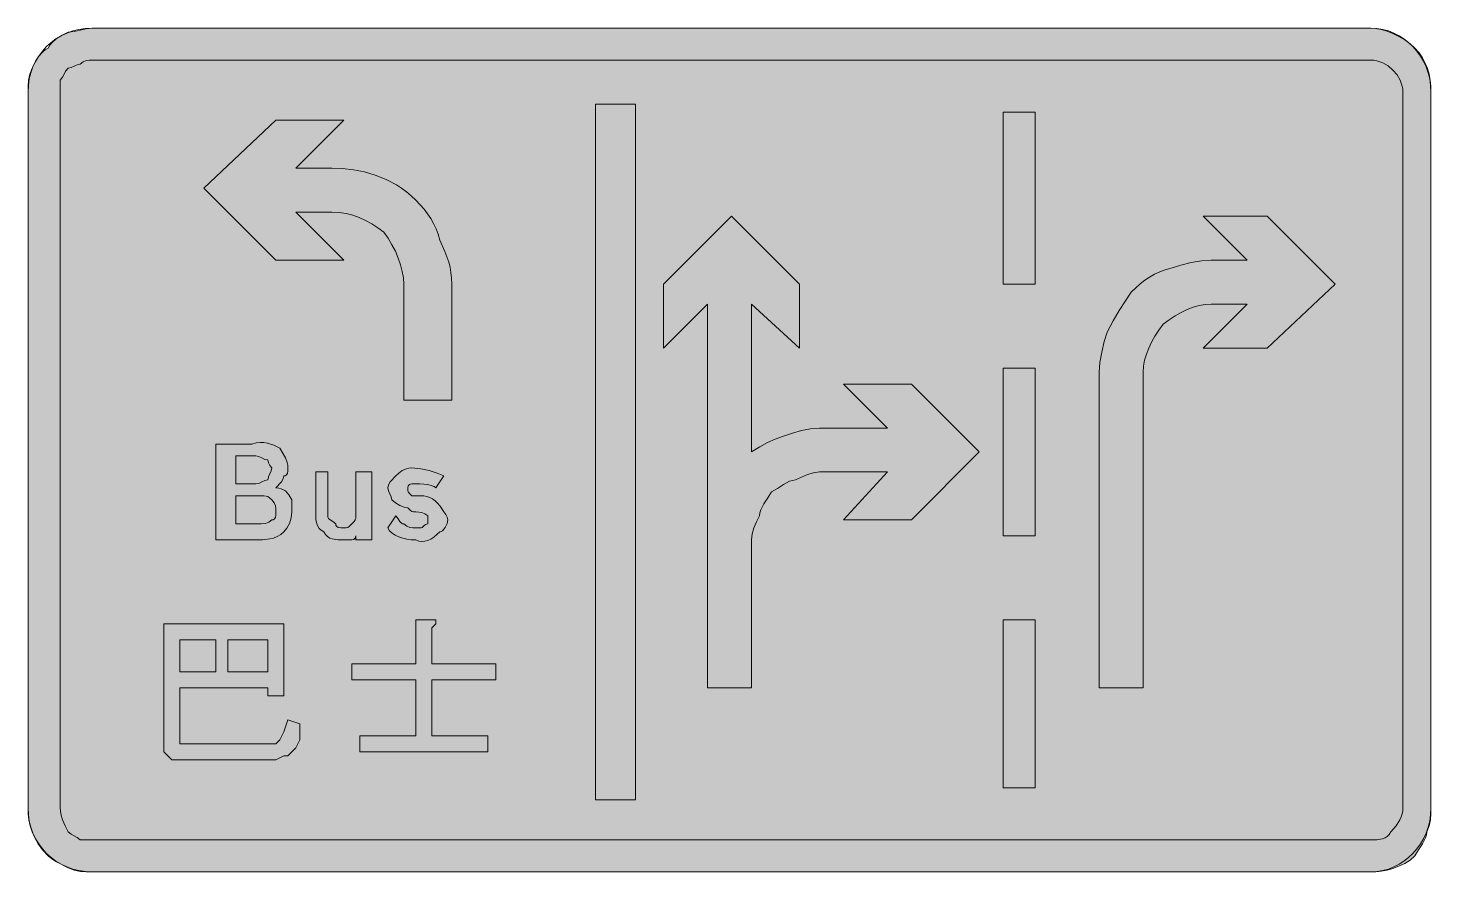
# Model space of a CAD drawing. Header units: metres. Extents: x 72 to 493, y 9 to 262.
import ezdxf

# ---------------------------------------------------------------- set-up
doc = ezdxf.new("R2010")
doc.units = ezdxf.units.M
for name, color, linetype, true_color in [('FILL_BLUE_0000FF', 7, 'Continuous', 0x0000ff), ('FILL_WHITE_FFFFFF', 7, 'Continuous', 0xffffff), ('STROKE_BLUE_0000FF', 7, 'Continuous', 0x0000ff)]:
    doc.layers.add(name, color=color, linetype=linetype, true_color=true_color)

msp = doc.modelspace()

# ---------------------------------------------------------------- hatches: boundary and pattern name
at = {"layer": 'FILL_BLUE_0000FF', "true_color": 0x0000ff}
h = msp.add_hatch(color=7, dxfattribs=at)
h.dxf.hatch_style = 1
h.paths.add_polyline_path([(476.37, 252.42), (477.26, 252.26), (479, 251.65), (480.62, 250.71), (482.07, 249.48), (483.3, 248.03), (484.25, 246.4), (484.85, 244.67), (485.01, 243.78), (485.07, 242.88), (485.07, 28.08), (485.01, 27.18), (484.85, 26.28), (484.56, 25.38), (484.17, 24.48), (483.05, 22.68), (481.47, 20.88), (480.97, 20.09), (480.36, 19.49), (479.68, 19.07), (478.92, 18.78), (477.25, 18.52), (475.47, 18.48), (91.47, 18.48), (87.87, 18.48), (86.97, 19.19), (86.07, 19.68), (85.17, 20.17), (84.27, 20.88), (83.39, 22.68), (82.62, 24.48), (82.08, 26.28), (81.87, 28.08), (81.87, 242.88), (81.87, 246.48), (82.58, 247.38), (83.07, 248.28), (83.56, 249.18), (84.27, 250.08), (85.17, 250.27), (86.07, 250.68), (86.97, 251.09), (87.87, 251.28), (88.77, 251.97), (89.67, 252.33), (90.57, 252.46), (91.47, 252.48), (475.47, 252.48), (476.37, 252.42)])
at = {"layer": 'FILL_WHITE_FFFFFF', "true_color": 0xffffff}
h = msp.add_hatch(color=7, dxfattribs=at)
h.dxf.hatch_style = 1
h.paths.add_polyline_path([(476.92, 261.97), (478.55, 261.65), (480.28, 261.13), (482.07, 260.43), (483.86, 259.56), (485.6, 258.54), (487.22, 257.37), (488.67, 256.08), (489.91, 254.68), (490.94, 253.17), (491.77, 251.59), (492.42, 249.93), (492.9, 248.22), (493.23, 246.46), (493.41, 244.68), (493.47, 242.88), (493.47, 28.08), (493.45, 26.28), (493.32, 24.48), (492.96, 22.68), (492.27, 20.88), (492.16, 19.98), (491.88, 19.08), (490.92, 17.28), (489.74, 15.48), (488.67, 13.68), (487.22, 12.44), (485.6, 11.41), (483.86, 10.58), (482.07, 9.93), (480.28, 9.45), (478.55, 9.12), (476.92, 8.94), (475.47, 8.88), (91.47, 8.88), (89.67, 8.9), (87.87, 9.03), (86.07, 9.39), (84.27, 10.08), (80.82, 11.88), (79.38, 12.78), (78.27, 13.68), (76.63, 15.48), (75.31, 17.28), (74.26, 19.08), (73.47, 20.88), (72.9, 22.68), (72.53, 24.48), (72.33, 26.28), (72.27, 28.08), (72.27, 242.88), (72.29, 244.68), (72.42, 246.48), (72.78, 248.28), (73.47, 250.08), (74.39, 251.86), (75.42, 253.53), (76.68, 254.97), (77.42, 255.58), (78.27, 256.08), (78.77, 256.93), (79.38, 257.67), (80.82, 258.93), (82.49, 259.96), (84.27, 260.88), (86.07, 261.07), (87.87, 261.48), (89.67, 261.89), (91.47, 262.08), (475.47, 262.08), (476.92, 261.97)])
h = msp.add_hatch(color=7, dxfattribs=at)
h.dxf.hatch_style = 1
h.paths.add_polyline_path([(254.67, 239.28), (254.67, 30.48), (242.67, 30.48), (242.67, 239.28), (254.67, 239.28)])
h = msp.add_hatch(color=7, dxfattribs=at)
h.dxf.hatch_style = 1
h.paths.add_polyline_path([(374.67, 236.88), (374.67, 185.28), (365.07, 185.28), (365.07, 236.88), (374.67, 236.88)])
h = msp.add_hatch(color=7, dxfattribs=at)
h.dxf.hatch_style = 1
h.paths.add_polyline_path([(166.67, 219.96), (169.94, 219.59), (173.24, 218.94), (176.52, 217.98), (179.75, 216.68), (182.88, 215.02), (184.39, 214.04), (185.86, 212.96), (187.29, 211.77), (188.67, 210.48), (191.15, 207.76), (192.21, 206.37), (193.17, 204.93), (194.01, 203.44), (194.75, 201.87), (195.36, 200.23), (195.87, 198.48), (197.45, 195.07), (198.57, 191.88), (198.96, 190.3), (199.25, 188.69), (199.41, 187.03), (199.47, 185.28), (199.47, 150.48), (185.07, 150.48), (185.07, 185.28), (184.96, 187.13), (184.64, 189.07), (184.12, 191.06), (183.42, 193.08), (182.55, 195.1), (181.53, 197.09), (180.36, 199.03), (179.07, 200.88), (177.27, 202.17), (175.45, 203.34), (173.61, 204.36), (171.72, 205.23), (169.78, 205.93), (167.76, 206.45), (165.67, 206.77), (163.47, 206.88), (152.67, 206.88), (167.07, 192.48), (146.67, 192.48), (125.07, 214.08), (146.67, 234.48), (167.07, 234.48), (152.67, 220.08), (163.47, 220.08), (166.67, 219.96)])
h = msp.add_hatch(color=7, dxfattribs=at)
h.dxf.hatch_style = 1
h.paths.add_polyline_path([(317.07, 155.28), (337.47, 155.28), (357.87, 134.88), (337.47, 114.48), (317.07, 114.48), (330.27, 128.88), (309.87, 128.88), (308.07, 128.67), (306.27, 128.13), (304.47, 127.36), (302.67, 126.48), (301.77, 126.37), (300.87, 126.09), (299.07, 125.13), (297.27, 123.95), (295.47, 122.88), (294.4, 121.08), (293.22, 119.28), (292.26, 117.48), (291.98, 116.58), (291.87, 115.68), (290.99, 113.88), (290.22, 112.08), (289.68, 110.28), (289.47, 108.48), (289.47, 64.08), (276.27, 64.08), (276.27, 179.28), (263.07, 166.08), (263.07, 185.28), (283.47, 205.68), (303.87, 185.28), (303.87, 166.08), (289.47, 179.28), (289.47, 134.88), (291.98, 136.47), (294.27, 137.73), (296.56, 138.76), (299.07, 139.68), (301.77, 140.56), (304.47, 141.33), (307.17, 141.87), (309.87, 142.08), (330.27, 142.08), (317.07, 155.28)])
h = msp.add_hatch(color=7, dxfattribs=at)
h.dxf.hatch_style = 1
h.paths.add_polyline_path([(464.67, 185.28), (444.27, 166.08), (425.07, 166.08), (438.27, 179.28), (427.47, 179.28), (425.67, 179.17), (423.87, 178.85), (422.07, 178.33), (420.27, 177.63), (418.47, 176.76), (416.67, 175.74), (414.87, 174.57), (413.07, 173.28), (411.78, 171.48), (410.61, 169.68), (409.59, 167.88), (408.72, 166.08), (408.02, 164.28), (407.5, 162.48), (407.18, 160.68), (407.07, 158.88), (407.07, 64.08), (393.87, 64.08), (393.87, 158.88), (394.08, 161.77), (394.62, 164.88), (395.39, 167.99), (396.27, 170.88), (398.07, 174.27), (399.87, 177.33), (403.47, 182.88), (406.19, 185.35), (407.58, 186.42), (409.02, 187.38), (410.51, 188.22), (412.08, 188.95), (413.72, 189.57), (415.47, 190.08), (418.36, 190.96), (421.47, 191.73), (424.58, 192.27), (427.47, 192.48), (438.27, 192.48), (425.07, 205.68), (444.27, 205.68), (464.67, 185.28)])
h = msp.add_hatch(color=7, dxfattribs=at)
h.dxf.hatch_style = 1
h.paths.add_polyline_path([(374.67, 160.08), (374.67, 109.68), (365.07, 109.68), (365.07, 160.08), (374.67, 160.08)])
h = msp.add_hatch(color=7, dxfattribs=at)
h.dxf.hatch_style = 1
h.paths.add_polyline_path([(148.93, 123.57), (149.52, 123.18), (150.06, 122.67), (150.55, 122.05), (151.47, 120.48), (151.47, 116.88), (151.26, 115.1), (150.72, 113.43), (149.95, 111.99), (149.07, 110.88), (148.12, 110.09), (147.08, 109.49), (145.99, 109.07), (144.87, 108.78), (142.66, 108.52), (140.67, 108.48), (128.67, 108.48), (128.67, 137.28), (139.47, 137.28), (140.77, 137.62), (141.96, 137.77), (143.08, 137.74), (144.12, 137.58), (146.05, 136.94), (147.87, 136.08), (149.52, 133.08), (150.06, 131.69), (150.22, 130.93), (150.27, 130.08), (150.25, 129.2), (150.12, 128.43), (149.76, 127.89), (149.47, 127.73), (149.07, 127.68), (148.86, 126.78), (148.32, 125.88), (146.67, 124.08), (147.52, 124.02), (148.26, 123.85), (148.93, 123.57)])
h.paths.add_polyline_path([(142.47, 125.88), (143.37, 126.29), (144.27, 126.48), (144.46, 127.38), (144.87, 128.28), (145.28, 129.18), (145.47, 130.08), (144.87, 130.83), (144.46, 131.6), (144.27, 132.48), (143.37, 132.67), (142.47, 133.08), (141.57, 133.49), (140.67, 133.68), (134.67, 133.68), (134.67, 125.28), (140.67, 125.28), (141.57, 125.47), (142.47, 125.88)], flags=16)
h.paths.add_polyline_path([(143.52, 113.43), (144.55, 113.79), (145.47, 114.48), (145.87, 114.53), (146.16, 114.69), (146.52, 115.23), (146.65, 116), (146.67, 116.88), (146.65, 117.78), (146.52, 118.68), (146.16, 119.58), (145.47, 120.48), (144.76, 121.17), (144.27, 121.53), (143.78, 121.66), (143.07, 121.68), (140.67, 121.68), (134.67, 121.68), (134.67, 113.28), (140.67, 113.28), (142.26, 113.3), (143.52, 113.43)], flags=16)
h = msp.add_hatch(color=7, dxfattribs=at)
h.dxf.hatch_style = 1
h.paths.add_polyline_path([(165.29, 108.52), (163.62, 108.78), (162.86, 109.07), (162.18, 109.49), (161.57, 110.09), (161.07, 110.88), (160.28, 111.38), (159.68, 111.97), (159.26, 112.61), (158.97, 113.28), (158.71, 114.59), (158.67, 115.68), (158.67, 128.88), (162.27, 128.88), (162.27, 115.68), (162.32, 115.28), (162.48, 114.97), (163.02, 114.48), (163.79, 113.99), (164.67, 113.28), (164.72, 112.88), (164.88, 112.59), (165.42, 112.23), (166.19, 112.1), (167.07, 112.08), (167.78, 112.1), (168.27, 112.23), (168.76, 112.59), (169.47, 113.28), (170.16, 113.99), (170.52, 114.48), (170.65, 114.97), (170.67, 115.68), (170.67, 128.88), (175.47, 128.88), (175.47, 108.48), (170.67, 108.48), (170.67, 109.68), (170.62, 109.28), (170.48, 108.99), (170.07, 108.63), (169.47, 108.48), (167.07, 108.48), (165.29, 108.52)])
h = msp.add_hatch(color=7, dxfattribs=at)
h.dxf.hatch_style = 1
h.paths.add_polyline_path([(189.87, 121.68), (191.07, 121.68), (191.97, 121.57), (192.85, 121.27), (193.71, 120.79), (194.52, 120.18), (195.28, 119.45), (195.96, 118.64), (197.07, 116.88), (197.67, 116.13), (198.08, 115.36), (198.27, 114.48), (198.06, 113.41), (197.52, 112.23), (196.75, 111.27), (196.32, 110.99), (195.87, 110.88), (194.07, 109.32), (193.17, 108.75), (192.27, 108.33), (191.37, 108.08), (190.47, 108.01), (189.57, 108.14), (188.67, 108.48), (187.32, 108.54), (186.01, 108.7), (184.75, 108.99), (183.57, 109.38), (182.51, 109.89), (181.58, 110.5), (180.83, 111.24), (180.27, 112.08), (182.67, 115.68), (183.38, 114.8), (183.87, 114.03), (184.36, 113.49), (184.67, 113.33), (185.07, 113.28), (185.97, 112.59), (186.87, 112.23), (187.77, 112.1), (188.67, 112.08), (189.87, 112.08), (190.27, 112.13), (190.58, 112.27), (191.07, 112.68), (191.56, 113.09), (191.87, 113.23), (192.27, 113.28), (192.27, 114.48), (192.27, 115.68), (191.37, 116.37), (190.47, 116.73), (189.57, 116.86), (188.67, 116.88), (187.96, 116.9), (187.47, 117.03), (186.98, 117.39), (186.27, 118.08), (185.18, 118.29), (183.87, 118.83), (182.56, 119.6), (181.47, 120.48), (181.28, 121.38), (180.87, 122.28), (180.46, 123.18), (180.27, 124.08), (180.48, 124.98), (181.02, 125.88), (182.67, 127.68), (183.59, 128.56), (184.62, 129.33), (185.88, 129.87), (186.62, 130.03), (187.47, 130.08), (190.15, 129.87), (192.72, 129.33), (195.06, 128.56), (197.07, 127.68), (194.67, 124.08), (194.17, 124.48), (193.58, 124.77), (192.27, 125.13), (189.87, 125.28), (187.47, 125.28), (187.07, 125.23), (186.78, 125.09), (186.42, 124.68), (186.27, 124.08), (186.29, 123.37), (186.42, 122.88), (186.78, 122.39), (187.47, 121.68), (189.87, 121.68)])
h = msp.add_hatch(color=7, dxfattribs=at)
h.dxf.hatch_style = 1
h.paths.add_polyline_path([(194.67, 84.48), (194.67, 83.28), (193.47, 82.08), (193.47, 71.28), (212.67, 71.28), (212.67, 66.48), (193.47, 66.48), (193.47, 49.68), (210.27, 49.68), (210.27, 44.88), (171.87, 44.88), (171.87, 49.68), (188.67, 49.68), (188.67, 66.48), (169.47, 66.48), (169.47, 71.28), (188.67, 71.28), (188.67, 84.48), (192.27, 84.48), (194.67, 84.48)])
h = msp.add_hatch(color=7, dxfattribs=at)
h.dxf.hatch_style = 1
h.paths.add_polyline_path([(374.67, 84.48), (374.67, 34.08), (365.07, 34.08), (365.07, 84.48), (374.67, 84.48)])
h = msp.add_hatch(color=7, dxfattribs=at)
h.dxf.hatch_style = 1
h.paths.add_polyline_path([(144.27, 61.68), (144.27, 64.08), (117.87, 64.08), (117.87, 49.68), (117.87, 48.48), (117.87, 47.28), (119.07, 47.28), (120.27, 47.28), (144.27, 47.28), (146.67, 47.28), (147.87, 48.48), (149.07, 50.88), (150.27, 54.48), (153.87, 53.28), (153.87, 50.88), (153.87, 48.48), (152.67, 46.08), (151.47, 44.88), (150.27, 43.68), (149.07, 43.68), (146.67, 42.48), (145.47, 42.48), (117.87, 42.48), (115.47, 42.48), (114.27, 43.68), (113.07, 44.88), (113.07, 47.28), (113.07, 83.28), (149.07, 83.28), (149.07, 61.68), (144.27, 61.68)])
h.paths.add_polyline_path([(117.87, 78.48), (117.87, 68.88), (128.67, 68.88), (128.67, 78.48), (117.87, 78.48)], flags=16)
h.paths.add_polyline_path([(144.27, 78.48), (132.27, 78.48), (132.27, 68.88), (144.27, 68.88), (144.27, 78.48)], flags=16)

# ---------------------------------------------------------------- linework, layer by layer
at = {"layer": 'FILL_BLUE_0000FF', "lineweight": 0, "true_color": 0x0000ff}
msp.add_lwpolyline([(476.37, 252.42), (477.26, 252.26), (479, 251.65), (480.62, 250.71), (482.07, 249.48), (483.3, 248.03), (484.25, 246.4), (484.85, 244.67), (485.01, 243.78), (485.07, 242.88), (485.07, 28.08), (485.01, 27.18), (484.85, 26.28), (484.56, 25.38), (484.17, 24.48), (483.05, 22.68), (481.47, 20.88), (480.97, 20.09), (480.36, 19.49), (479.68, 19.07), (478.92, 18.78), (477.25, 18.52), (475.47, 18.48), (91.47, 18.48), (87.87, 18.48), (86.97, 19.19), (86.07, 19.68), (85.17, 20.17), (84.27, 20.88), (83.39, 22.68), (82.62, 24.48), (82.08, 26.28), (81.87, 28.08), (81.87, 242.88), (81.87, 246.48), (82.58, 247.38), (83.07, 248.28), (83.56, 249.18), (84.27, 250.08), (85.17, 250.27), (86.07, 250.68), (86.97, 251.09), (87.87, 251.28), (88.77, 251.97), (89.67, 252.33), (90.57, 252.46), (91.47, 252.48), (475.47, 252.48)], close=True, dxfattribs=at)
at = {"layer": 'FILL_WHITE_FFFFFF', "lineweight": 0, "true_color": 0xffffff}
for points in [[(476.92, 261.97), (478.55, 261.65), (480.28, 261.13), (482.07, 260.43), (483.86, 259.56), (485.6, 258.54), (487.22, 257.37), (488.67, 256.08), (489.91, 254.68), (490.94, 253.17), (491.77, 251.59), (492.42, 249.93), (492.9, 248.22), (493.23, 246.46), (493.41, 244.68), (493.47, 242.88), (493.47, 28.08), (493.45, 26.28), (493.32, 24.48), (492.96, 22.68), (492.27, 20.88), (492.16, 19.98), (491.88, 19.08), (490.92, 17.28), (489.74, 15.48), (488.67, 13.68), (487.22, 12.44), (485.6, 11.41), (483.86, 10.58), (482.07, 9.93), (480.28, 9.45), (478.55, 9.12), (476.92, 8.94), (475.47, 8.88), (91.47, 8.88), (89.67, 8.9), (87.87, 9.03), (86.07, 9.39), (84.27, 10.08), (80.82, 11.88), (79.38, 12.78), (78.27, 13.68), (76.63, 15.48), (75.31, 17.28), (74.26, 19.08), (73.47, 20.88), (72.9, 22.68), (72.53, 24.48), (72.33, 26.28), (72.27, 28.08), (72.27, 242.88), (72.29, 244.68), (72.42, 246.48), (72.78, 248.28), (73.47, 250.08), (74.39, 251.86), (75.42, 253.53), (76.68, 254.97), (77.42, 255.58), (78.27, 256.08), (78.77, 256.93), (79.38, 257.67), (80.82, 258.93), (82.49, 259.96), (84.27, 260.88), (86.07, 261.07), (87.87, 261.48), (89.67, 261.89), (91.47, 262.08), (475.47, 262.08)], [(254.67, 239.28), (254.67, 30.48), (242.67, 30.48), (242.67, 239.28)], [(374.67, 236.88), (374.67, 185.28), (365.07, 185.28), (365.07, 236.88)], [(166.67, 219.96), (169.94, 219.59), (173.24, 218.94), (176.52, 217.98), (179.75, 216.68), (182.88, 215.02), (184.39, 214.04), (185.86, 212.96), (187.29, 211.77), (188.67, 210.48), (191.15, 207.76), (192.21, 206.37), (193.17, 204.93), (194.01, 203.44), (194.75, 201.87), (195.36, 200.23), (195.87, 198.48), (197.45, 195.07), (198.57, 191.88), (198.96, 190.3), (199.25, 188.69), (199.41, 187.03), (199.47, 185.28), (199.47, 150.48), (185.07, 150.48), (185.07, 185.28), (184.96, 187.13), (184.64, 189.07), (184.12, 191.06), (183.42, 193.08), (182.55, 195.1), (181.53, 197.09), (180.36, 199.03), (179.07, 200.88), (177.27, 202.17), (175.45, 203.34), (173.61, 204.36), (171.72, 205.23), (169.78, 205.93), (167.76, 206.45), (165.67, 206.77), (163.47, 206.88), (152.67, 206.88), (167.07, 192.48), (146.67, 192.48), (125.07, 214.08), (146.67, 234.48), (167.07, 234.48), (152.67, 220.08), (163.47, 220.08)], [(317.07, 155.28), (337.47, 155.28), (357.87, 134.88), (337.47, 114.48), (317.07, 114.48), (330.27, 128.88), (309.87, 128.88), (308.07, 128.67), (306.27, 128.13), (304.47, 127.36), (302.67, 126.48), (301.77, 126.37), (300.87, 126.09), (299.07, 125.13), (297.27, 123.95), (295.47, 122.88), (294.4, 121.08), (293.22, 119.28), (292.26, 117.48), (291.98, 116.58), (291.87, 115.68), (290.99, 113.88), (290.22, 112.08), (289.68, 110.28), (289.47, 108.48), (289.47, 64.08), (276.27, 64.08), (276.27, 179.28), (263.07, 166.08), (263.07, 185.28), (283.47, 205.68), (303.87, 185.28), (303.87, 166.08), (289.47, 179.28), (289.47, 134.88), (291.98, 136.47), (294.27, 137.73), (296.56, 138.76), (299.07, 139.68), (301.77, 140.56), (304.47, 141.33), (307.17, 141.87), (309.87, 142.08), (330.27, 142.08)], [(464.67, 185.28), (444.27, 166.08), (425.07, 166.08), (438.27, 179.28), (427.47, 179.28), (425.67, 179.17), (423.87, 178.85), (422.07, 178.33), (420.27, 177.63), (418.47, 176.76), (416.67, 175.74), (414.87, 174.57), (413.07, 173.28), (411.78, 171.48), (410.61, 169.68), (409.59, 167.88), (408.72, 166.08), (408.02, 164.28), (407.5, 162.48), (407.18, 160.68), (407.07, 158.88), (407.07, 64.08), (393.87, 64.08), (393.87, 158.88), (394.08, 161.77), (394.62, 164.88), (395.39, 167.99), (396.27, 170.88), (398.07, 174.27), (399.87, 177.33), (403.47, 182.88), (406.19, 185.35), (407.58, 186.42), (409.02, 187.38), (410.51, 188.22), (412.08, 188.95), (413.72, 189.57), (415.47, 190.08), (418.36, 190.96), (421.47, 191.73), (424.58, 192.27), (427.47, 192.48), (438.27, 192.48), (425.07, 205.68), (444.27, 205.68)], [(374.67, 160.08), (374.67, 109.68), (365.07, 109.68), (365.07, 160.08)], [(148.93, 123.57), (149.52, 123.18), (150.06, 122.67), (150.55, 122.05), (151.47, 120.48), (151.47, 116.88), (151.26, 115.1), (150.72, 113.43), (149.95, 111.99), (149.07, 110.88), (148.12, 110.09), (147.08, 109.49), (145.99, 109.07), (144.87, 108.78), (142.66, 108.52), (140.67, 108.48), (128.67, 108.48), (128.67, 137.28), (139.47, 137.28), (140.77, 137.62), (141.96, 137.77), (143.08, 137.74), (144.12, 137.58), (146.05, 136.94), (147.87, 136.08), (149.52, 133.08), (150.06, 131.69), (150.22, 130.93), (150.27, 130.08), (150.25, 129.2), (150.12, 128.43), (149.76, 127.89), (149.47, 127.73), (149.07, 127.68), (148.86, 126.78), (148.32, 125.88), (146.67, 124.08), (147.52, 124.02), (148.26, 123.85)], [(142.47, 125.88), (143.37, 126.29), (144.27, 126.48), (144.46, 127.38), (144.87, 128.28), (145.28, 129.18), (145.47, 130.08), (144.87, 130.83), (144.46, 131.6), (144.27, 132.48), (143.37, 132.67), (142.47, 133.08), (141.57, 133.49), (140.67, 133.68), (134.67, 133.68), (134.67, 125.28), (140.67, 125.28), (141.57, 125.47)], [(165.29, 108.52), (163.62, 108.78), (162.86, 109.07), (162.18, 109.49), (161.57, 110.09), (161.07, 110.88), (160.28, 111.38), (159.68, 111.97), (159.26, 112.61), (158.97, 113.28), (158.71, 114.59), (158.67, 115.68), (158.67, 128.88), (162.27, 128.88), (162.27, 115.68), (162.32, 115.28), (162.48, 114.97), (163.02, 114.48), (163.79, 113.99), (164.67, 113.28), (164.72, 112.88), (164.88, 112.59), (165.42, 112.23), (166.19, 112.1), (167.07, 112.08), (167.78, 112.1), (168.27, 112.23), (168.76, 112.59), (169.47, 113.28), (170.16, 113.99), (170.52, 114.48), (170.65, 114.97), (170.67, 115.68), (170.67, 128.88), (175.47, 128.88), (175.47, 108.48), (170.67, 108.48), (170.67, 109.68), (170.62, 109.28), (170.48, 108.99), (170.07, 108.63), (169.47, 108.48), (167.07, 108.48)], [(189.87, 121.68), (191.07, 121.68), (191.97, 121.57), (192.85, 121.27), (193.71, 120.79), (194.52, 120.18), (195.28, 119.45), (195.96, 118.64), (197.07, 116.88), (197.67, 116.13), (198.08, 115.36), (198.27, 114.48), (198.06, 113.41), (197.52, 112.23), (196.75, 111.27), (196.32, 110.99), (195.87, 110.88), (194.07, 109.32), (193.17, 108.75), (192.27, 108.33), (191.37, 108.08), (190.47, 108.01), (189.57, 108.14), (188.67, 108.48), (187.32, 108.54), (186.01, 108.7), (184.75, 108.99), (183.57, 109.38), (182.51, 109.89), (181.58, 110.5), (180.83, 111.24), (180.27, 112.08), (182.67, 115.68), (183.38, 114.8), (183.87, 114.03), (184.36, 113.49), (184.67, 113.33), (185.07, 113.28), (185.97, 112.59), (186.87, 112.23), (187.77, 112.1), (188.67, 112.08), (189.87, 112.08), (190.27, 112.13), (190.58, 112.27), (191.07, 112.68), (191.56, 113.09), (191.87, 113.23), (192.27, 113.28), (192.27, 114.48), (192.27, 115.68), (191.37, 116.37), (190.47, 116.73), (189.57, 116.86), (188.67, 116.88), (187.96, 116.9), (187.47, 117.03), (186.98, 117.39), (186.27, 118.08), (185.18, 118.29), (183.87, 118.83), (182.56, 119.6), (181.47, 120.48), (181.28, 121.38), (180.87, 122.28), (180.46, 123.18), (180.27, 124.08), (180.48, 124.98), (181.02, 125.88), (182.67, 127.68), (183.59, 128.56), (184.62, 129.33), (185.88, 129.87), (186.62, 130.03), (187.47, 130.08), (190.15, 129.87), (192.72, 129.33), (195.06, 128.56), (197.07, 127.68), (194.67, 124.08), (194.17, 124.48), (193.58, 124.77), (192.27, 125.13), (189.87, 125.28), (187.47, 125.28), (187.07, 125.23), (186.78, 125.09), (186.42, 124.68), (186.27, 124.08), (186.29, 123.37), (186.42, 122.88), (186.78, 122.39), (187.47, 121.68)], [(143.52, 113.43), (144.55, 113.79), (145.47, 114.48), (145.87, 114.53), (146.16, 114.69), (146.52, 115.23), (146.65, 116), (146.67, 116.88), (146.65, 117.78), (146.52, 118.68), (146.16, 119.58), (145.47, 120.48), (144.76, 121.17), (144.27, 121.53), (143.78, 121.66), (143.07, 121.68), (140.67, 121.68), (134.67, 121.68), (134.67, 113.28), (140.67, 113.28), (142.26, 113.3)], [(194.67, 84.48), (194.67, 83.28), (193.47, 82.08), (193.47, 71.28), (212.67, 71.28), (212.67, 66.48), (193.47, 66.48), (193.47, 49.68), (210.27, 49.68), (210.27, 44.88), (171.87, 44.88), (171.87, 49.68), (188.67, 49.68), (188.67, 66.48), (169.47, 66.48), (169.47, 71.28), (188.67, 71.28), (188.67, 84.48), (192.27, 84.48)], [(374.67, 84.48), (374.67, 34.08), (365.07, 34.08), (365.07, 84.48)], [(144.27, 61.68), (144.27, 64.08), (117.87, 64.08), (117.87, 49.68), (117.87, 48.48), (117.87, 47.28), (119.07, 47.28), (120.27, 47.28), (144.27, 47.28), (146.67, 47.28), (147.87, 48.48), (149.07, 50.88), (150.27, 54.48), (153.87, 53.28), (153.87, 50.88), (153.87, 48.48), (152.67, 46.08), (151.47, 44.88), (150.27, 43.68), (149.07, 43.68), (146.67, 42.48), (145.47, 42.48), (117.87, 42.48), (115.47, 42.48), (114.27, 43.68), (113.07, 44.88), (113.07, 47.28), (113.07, 83.28), (149.07, 83.28), (149.07, 61.68)], [(117.87, 78.48), (117.87, 68.88), (128.67, 68.88), (128.67, 78.48)], [(144.27, 78.48), (132.27, 78.48), (132.27, 68.88), (144.27, 68.88)]]:
    msp.add_lwpolyline(points, close=True, dxfattribs=at)
at = {"layer": 'STROKE_BLUE_0000FF', "lineweight": 0, "true_color": 0x0000ff}
msp.add_lwpolyline([(72.27, 28.08), (72.27, 242.88), (72.37, 244.88), (72.65, 246.81), (73.12, 248.66), (73.75, 250.44), (74.55, 252.12), (75.5, 253.7), (76.59, 255.17), (77.82, 256.53), (79.18, 257.76), (80.65, 258.85), (82.23, 259.8), (83.91, 260.6), (85.69, 261.23), (87.54, 261.7), (89.47, 261.98), (91.47, 262.08), (475.47, 262.08), (477.25, 261.98), (479, 261.7), (480.7, 261.23), (482.33, 260.6), (483.9, 259.8), (485.38, 258.85), (486.78, 257.76), (488.07, 256.53), (489.25, 255.17), (490.31, 253.7), (491.23, 252.12), (492.01, 250.44), (492.63, 248.66), (493.09, 246.81), (493.37, 244.88), (493.47, 242.88), (493.47, 28.08), (493.37, 26.08), (493.09, 24.15), (492.63, 22.3), (492.01, 20.52), (491.23, 18.84), (490.31, 17.26), (489.25, 15.79), (488.07, 14.43), (486.78, 13.2), (485.38, 12.11), (483.9, 11.16), (482.33, 10.36), (480.7, 9.73), (479, 9.26), (477.25, 8.98), (475.47, 8.88), (91.47, 8.88), (89.47, 8.98), (87.54, 9.26), (85.69, 9.73), (83.91, 10.36), (82.23, 11.16), (80.65, 12.11), (79.18, 13.2), (77.82, 14.43), (76.59, 15.79), (75.5, 17.26), (74.55, 18.84), (73.75, 20.52), (73.12, 22.3), (72.65, 24.15), (72.37, 26.08), (72.27, 28.08)], dxfattribs=at)

doc.saveas('drawing.dxf')
